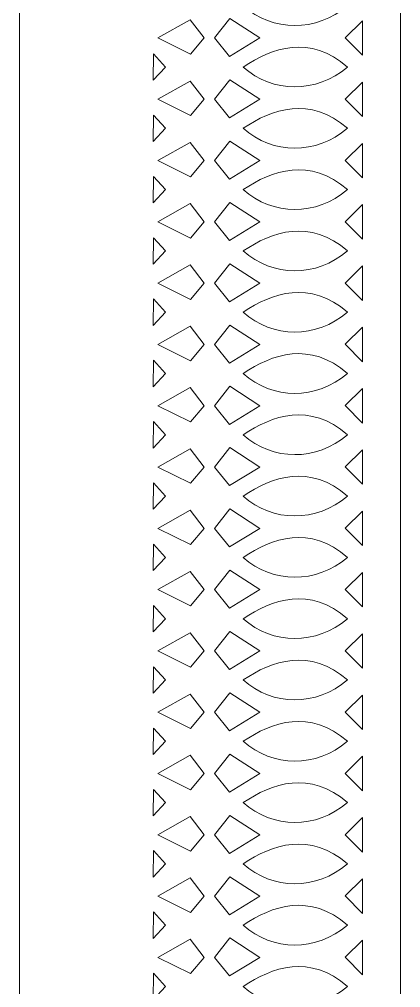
# Model space of a CAD drawing. Header units: millimetres. Extents: x -3527 to 3527, y -2807 to 2334.
# Drawn here: x -2659 to -2459, y 685 to 1194 of the extents above; entities that cross this region are included whole.
import ezdxf

# ---------------------------------------------------------------- set-up
doc = ezdxf.new("R2010")
doc.units = ezdxf.units.MM
doc.header["$MEASUREMENT"] = 0
doc.layers.add('Katman 1', color=7, linetype='Continuous')

msp = doc.modelspace()

# ---------------------------------------------------------------- linework, layer by layer
at = {"layer": 'Katman 1', "color": 250, "lineweight": 20}
for points in [[(-2659.182, -200.6426), (-2659.182, -200.6426), (-2659.182, 1699.3565), (-2659.182, 1699.3565)], [(-2459.182, -200.6426), (-2459.182, -200.6426), (-2459.182, 1699.3565), (-2459.182, 1699.3565)]]:
    msp.add_open_spline(points, degree=3, dxfattribs=at)
for points, knots in [([(-2541.8035, 1200.805), (-2526.5472, 1210.9882), (-2506.8713, 1217.9917), (-2486.9945, 1200.805), (-2503.4479, 1186.8273), (-2526.2836, 1186.9858), (-2541.8035, 1200.805)], [0, 0, 0, 0, 0.5, 0.5, 0.5, 1, 1, 1, 1]), ([(-2586.4895, 1183.8601), (-2586.4895, 1183.8601), (-2569.5835, 1193.4358), (-2569.5835, 1193.4358), (-2569.5835, 1193.4358), (-2562.305, 1183.8601), (-2562.305, 1183.8601), (-2562.305, 1183.8601), (-2569.3553, 1175.3479), (-2569.3553, 1175.3479), (-2569.3553, 1175.3479), (-2586.4895, 1183.8601), (-2586.4895, 1183.8601)], [0, 0, 0, 0, 0.25, 0.25, 0.25, 0.5, 0.5, 0.5, 0.75, 0.75, 0.75, 1, 1, 1, 1]), ([(-2556.8126, 1183.8601), (-2556.8126, 1183.8601), (-2548.7979, 1194.077), (-2548.7979, 1194.077), (-2548.7979, 1194.077), (-2533.05, 1183.8601), (-2533.05, 1183.8601), (-2533.05, 1183.8601), (-2548.9644, 1174.1064), (-2548.9644, 1174.1064), (-2548.9644, 1174.1064), (-2556.8126, 1183.8601), (-2556.8126, 1183.8601)], [0, 0, 0, 0, 0.25, 0.25, 0.25, 0.5, 0.5, 0.5, 0.75, 0.75, 0.75, 1, 1, 1, 1]), ([(-2488.2468, 1183.9466), (-2488.2468, 1183.9466), (-2479.182, 1192.9181), (-2479.182, 1192.9181), (-2479.182, 1192.9181), (-2479.182, 1174.8026), (-2479.182, 1174.8026), (-2479.182, 1174.8026), (-2488.2468, 1183.9466), (-2488.2468, 1183.9466)], [0, 0, 0, 0, 0.33333333, 0.33333333, 0.33333333, 0.66666667, 0.66666667, 0.66666667, 1, 1, 1, 1]), ([(-2541.8035, 1168.6069), (-2526.5472, 1178.7901), (-2506.8713, 1185.7935), (-2486.9945, 1168.6069), (-2503.4479, 1154.6291), (-2526.2836, 1154.7876), (-2541.8035, 1168.6069)], [0, 0, 0, 0, 0.5, 0.5, 0.5, 1, 1, 1, 1]), ([(-2588.7514, 1175.5592), (-2588.7514, 1175.5592), (-2589.058, 1161.6555), (-2589.058, 1161.6555), (-2589.058, 1161.6555), (-2582.5913, 1168.6035), (-2582.5913, 1168.6035), (-2582.5913, 1168.6035), (-2588.7514, 1175.5592), (-2588.7514, 1175.5592)], [0, 0, 0, 0, 0.33333333, 0.33333333, 0.33333333, 0.66666667, 0.66666667, 0.66666667, 1, 1, 1, 1]), ([(-2586.4895, 1151.6619), (-2586.4895, 1151.6619), (-2569.5835, 1161.2377), (-2569.5835, 1161.2377), (-2569.5835, 1161.2377), (-2562.305, 1151.6619), (-2562.305, 1151.6619), (-2562.305, 1151.6619), (-2569.3553, 1143.1498), (-2569.3553, 1143.1498), (-2569.3553, 1143.1498), (-2586.4895, 1151.6619), (-2586.4895, 1151.6619)], [0, 0, 0, 0, 0.25, 0.25, 0.25, 0.5, 0.5, 0.5, 0.75, 0.75, 0.75, 1, 1, 1, 1]), ([(-2556.8126, 1151.6619), (-2556.8126, 1151.6619), (-2548.7979, 1161.8789), (-2548.7979, 1161.8789), (-2548.7979, 1161.8789), (-2533.05, 1151.6619), (-2533.05, 1151.6619), (-2533.05, 1151.6619), (-2548.9644, 1141.9082), (-2548.9644, 1141.9082), (-2548.9644, 1141.9082), (-2556.8126, 1151.6619), (-2556.8126, 1151.6619)], [0, 0, 0, 0, 0.25, 0.25, 0.25, 0.5, 0.5, 0.5, 0.75, 0.75, 0.75, 1, 1, 1, 1]), ([(-2488.2468, 1151.7485), (-2488.2468, 1151.7485), (-2479.182, 1160.7199), (-2479.182, 1160.7199), (-2479.182, 1160.7199), (-2479.182, 1142.6044), (-2479.182, 1142.6044), (-2479.182, 1142.6044), (-2488.2468, 1151.7485), (-2488.2468, 1151.7485)], [0, 0, 0, 0, 0.33333333, 0.33333333, 0.33333333, 0.66666667, 0.66666667, 0.66666667, 1, 1, 1, 1]), ([(-2541.8035, 1136.4087), (-2526.5472, 1146.5919), (-2506.8713, 1153.5953), (-2486.9945, 1136.4087), (-2503.4479, 1122.4309), (-2526.2836, 1122.5894), (-2541.8035, 1136.4087)], [0, 0, 0, 0, 0.5, 0.5, 0.5, 1, 1, 1, 1]), ([(-2588.7514, 1143.361), (-2588.7514, 1143.361), (-2589.058, 1129.4573), (-2589.058, 1129.4573), (-2589.058, 1129.4573), (-2582.5913, 1136.4053), (-2582.5913, 1136.4053), (-2582.5913, 1136.4053), (-2588.7514, 1143.361), (-2588.7514, 1143.361)], [0, 0, 0, 0, 0.33333333, 0.33333333, 0.33333333, 0.66666667, 0.66666667, 0.66666667, 1, 1, 1, 1]), ([(-2556.8126, 1119.4638), (-2556.8126, 1119.4638), (-2548.7979, 1129.6807), (-2548.7979, 1129.6807), (-2548.7979, 1129.6807), (-2533.05, 1119.4638), (-2533.05, 1119.4638), (-2533.05, 1119.4638), (-2548.9644, 1109.7101), (-2548.9644, 1109.7101), (-2548.9644, 1109.7101), (-2556.8126, 1119.4638), (-2556.8126, 1119.4638)], [0, 0, 0, 0, 0.25, 0.25, 0.25, 0.5, 0.5, 0.5, 0.75, 0.75, 0.75, 1, 1, 1, 1]), ([(-2586.4895, 1119.4638), (-2586.4895, 1119.4638), (-2569.5835, 1129.0395), (-2569.5835, 1129.0395), (-2569.5835, 1129.0395), (-2562.305, 1119.4638), (-2562.305, 1119.4638), (-2562.305, 1119.4638), (-2569.3553, 1110.9516), (-2569.3553, 1110.9516), (-2569.3553, 1110.9516), (-2586.4895, 1119.4638), (-2586.4895, 1119.4638)], [0, 0, 0, 0, 0.25, 0.25, 0.25, 0.5, 0.5, 0.5, 0.75, 0.75, 0.75, 1, 1, 1, 1]), ([(-2488.2468, 1119.5503), (-2488.2468, 1119.5503), (-2479.182, 1128.5218), (-2479.182, 1128.5218), (-2479.182, 1128.5218), (-2479.182, 1110.4063), (-2479.182, 1110.4063), (-2479.182, 1110.4063), (-2488.2468, 1119.5503), (-2488.2468, 1119.5503)], [0, 0, 0, 0, 0.33333333, 0.33333333, 0.33333333, 0.66666667, 0.66666667, 0.66666667, 1, 1, 1, 1]), ([(-2541.8035, 1104.2105), (-2526.5472, 1114.3937), (-2506.8713, 1121.3972), (-2486.9945, 1104.2105), (-2503.4479, 1090.2328), (-2526.2836, 1090.3913), (-2541.8035, 1104.2105)], [0, 0, 0, 0, 0.5, 0.5, 0.5, 1, 1, 1, 1]), ([(-2588.7514, 1111.1628), (-2588.7514, 1111.1628), (-2589.058, 1097.2592), (-2589.058, 1097.2592), (-2589.058, 1097.2592), (-2582.5913, 1104.2071), (-2582.5913, 1104.2071), (-2582.5913, 1104.2071), (-2588.7514, 1111.1628), (-2588.7514, 1111.1628)], [0, 0, 0, 0, 0.33333333, 0.33333333, 0.33333333, 0.66666667, 0.66666667, 0.66666667, 1, 1, 1, 1]), ([(-2586.4895, 1087.2656), (-2586.4895, 1087.2656), (-2569.5835, 1096.8413), (-2569.5835, 1096.8413), (-2569.5835, 1096.8413), (-2562.305, 1087.2656), (-2562.305, 1087.2656), (-2562.305, 1087.2656), (-2569.3553, 1078.7534), (-2569.3553, 1078.7534), (-2569.3553, 1078.7534), (-2586.4895, 1087.2656), (-2586.4895, 1087.2656)], [0, 0, 0, 0, 0.25, 0.25, 0.25, 0.5, 0.5, 0.5, 0.75, 0.75, 0.75, 1, 1, 1, 1]), ([(-2556.8126, 1087.2656), (-2556.8126, 1087.2656), (-2548.7979, 1097.4825), (-2548.7979, 1097.4825), (-2548.7979, 1097.4825), (-2533.05, 1087.2656), (-2533.05, 1087.2656), (-2533.05, 1087.2656), (-2548.9644, 1077.5119), (-2548.9644, 1077.5119), (-2548.9644, 1077.5119), (-2556.8126, 1087.2656), (-2556.8126, 1087.2656)], [0, 0, 0, 0, 0.25, 0.25, 0.25, 0.5, 0.5, 0.5, 0.75, 0.75, 0.75, 1, 1, 1, 1]), ([(-2488.2468, 1087.3521), (-2488.2468, 1087.3521), (-2479.182, 1096.3236), (-2479.182, 1096.3236), (-2479.182, 1096.3236), (-2479.182, 1078.2081), (-2479.182, 1078.2081), (-2479.182, 1078.2081), (-2488.2468, 1087.3521), (-2488.2468, 1087.3521)], [0, 0, 0, 0, 0.33333333, 0.33333333, 0.33333333, 0.66666667, 0.66666667, 0.66666667, 1, 1, 1, 1]), ([(-2541.8035, 1072.0124), (-2526.5472, 1082.1955), (-2506.8713, 1089.199), (-2486.9945, 1072.0124), (-2503.4479, 1058.0346), (-2526.2836, 1058.1931), (-2541.8035, 1072.0124)], [0, 0, 0, 0, 0.5, 0.5, 0.5, 1, 1, 1, 1]), ([(-2588.7514, 1078.9647), (-2588.7514, 1078.9647), (-2589.058, 1065.061), (-2589.058, 1065.061), (-2589.058, 1065.061), (-2582.5913, 1072.0089), (-2582.5913, 1072.0089), (-2582.5913, 1072.0089), (-2588.7514, 1078.9647), (-2588.7514, 1078.9647)], [0, 0, 0, 0, 0.33333333, 0.33333333, 0.33333333, 0.66666667, 0.66666667, 0.66666667, 1, 1, 1, 1]), ([(-2586.4895, 1055.0674), (-2586.4895, 1055.0674), (-2569.5835, 1064.6432), (-2569.5835, 1064.6432), (-2569.5835, 1064.6432), (-2562.305, 1055.0674), (-2562.305, 1055.0674), (-2562.305, 1055.0674), (-2569.3553, 1046.5552), (-2569.3553, 1046.5552), (-2569.3553, 1046.5552), (-2586.4895, 1055.0674), (-2586.4895, 1055.0674)], [0, 0, 0, 0, 0.25, 0.25, 0.25, 0.5, 0.5, 0.5, 0.75, 0.75, 0.75, 1, 1, 1, 1]), ([(-2556.8126, 1055.0674), (-2556.8126, 1055.0674), (-2548.7979, 1065.2844), (-2548.7979, 1065.2844), (-2548.7979, 1065.2844), (-2533.05, 1055.0674), (-2533.05, 1055.0674), (-2533.05, 1055.0674), (-2548.9644, 1045.3137), (-2548.9644, 1045.3137), (-2548.9644, 1045.3137), (-2556.8126, 1055.0674), (-2556.8126, 1055.0674)], [0, 0, 0, 0, 0.25, 0.25, 0.25, 0.5, 0.5, 0.5, 0.75, 0.75, 0.75, 1, 1, 1, 1]), ([(-2488.2468, 1055.154), (-2488.2468, 1055.154), (-2479.182, 1064.1254), (-2479.182, 1064.1254), (-2479.182, 1064.1254), (-2479.182, 1046.0099), (-2479.182, 1046.0099), (-2479.182, 1046.0099), (-2488.2468, 1055.154), (-2488.2468, 1055.154)], [0, 0, 0, 0, 0.33333333, 0.33333333, 0.33333333, 0.66666667, 0.66666667, 0.66666667, 1, 1, 1, 1]), ([(-2541.8035, 1039.8142), (-2526.5472, 1049.9974), (-2506.8713, 1057.0008), (-2486.9945, 1039.8142), (-2503.4479, 1025.8364), (-2526.2836, 1025.9949), (-2541.8035, 1039.8142)], [0, 0, 0, 0, 0.5, 0.5, 0.5, 1, 1, 1, 1]), ([(-2588.7514, 1046.7665), (-2588.7514, 1046.7665), (-2589.058, 1032.8628), (-2589.058, 1032.8628), (-2589.058, 1032.8628), (-2582.5913, 1039.8108), (-2582.5913, 1039.8108), (-2582.5913, 1039.8108), (-2588.7514, 1046.7665), (-2588.7514, 1046.7665)], [0, 0, 0, 0, 0.33333333, 0.33333333, 0.33333333, 0.66666667, 0.66666667, 0.66666667, 1, 1, 1, 1]), ([(-2556.8126, 1022.8693), (-2556.8126, 1022.8693), (-2548.7979, 1033.0862), (-2548.7979, 1033.0862), (-2548.7979, 1033.0862), (-2533.05, 1022.8693), (-2533.05, 1022.8693), (-2533.05, 1022.8693), (-2548.9644, 1013.1156), (-2548.9644, 1013.1156), (-2548.9644, 1013.1156), (-2556.8126, 1022.8693), (-2556.8126, 1022.8693)], [0, 0, 0, 0, 0.25, 0.25, 0.25, 0.5, 0.5, 0.5, 0.75, 0.75, 0.75, 1, 1, 1, 1]), ([(-2586.4895, 1022.8693), (-2586.4895, 1022.8693), (-2569.5835, 1032.445), (-2569.5835, 1032.445), (-2569.5835, 1032.445), (-2562.305, 1022.8693), (-2562.305, 1022.8693), (-2562.305, 1022.8693), (-2569.3553, 1014.3571), (-2569.3553, 1014.3571), (-2569.3553, 1014.3571), (-2586.4895, 1022.8693), (-2586.4895, 1022.8693)], [0, 0, 0, 0, 0.25, 0.25, 0.25, 0.5, 0.5, 0.5, 0.75, 0.75, 0.75, 1, 1, 1, 1]), ([(-2488.2468, 1022.9558), (-2488.2468, 1022.9558), (-2479.182, 1031.9273), (-2479.182, 1031.9273), (-2479.182, 1031.9273), (-2479.182, 1013.8118), (-2479.182, 1013.8118), (-2479.182, 1013.8118), (-2488.2468, 1022.9558), (-2488.2468, 1022.9558)], [0, 0, 0, 0, 0.33333333, 0.33333333, 0.33333333, 0.66666667, 0.66666667, 0.66666667, 1, 1, 1, 1]), ([(-2541.8035, 1007.616), (-2526.5472, 1017.7992), (-2506.8713, 1024.8026), (-2486.9945, 1007.616), (-2503.4479, 993.6382), (-2526.2836, 993.7967), (-2541.8035, 1007.616)], [0, 0, 0, 0, 0.5, 0.5, 0.5, 1, 1, 1, 1]), ([(-2588.7514, 1014.5683), (-2588.7514, 1014.5683), (-2589.058, 1000.6646), (-2589.058, 1000.6646), (-2589.058, 1000.6646), (-2582.5913, 1007.6126), (-2582.5913, 1007.6126), (-2582.5913, 1007.6126), (-2588.7514, 1014.5683), (-2588.7514, 1014.5683)], [0, 0, 0, 0, 0.33333333, 0.33333333, 0.33333333, 0.66666667, 0.66666667, 0.66666667, 1, 1, 1, 1]), ([(-2586.4895, 990.6711), (-2586.4895, 990.6711), (-2569.5835, 1000.2468), (-2569.5835, 1000.2468), (-2569.5835, 1000.2468), (-2562.305, 990.6711), (-2562.305, 990.6711), (-2562.305, 990.6711), (-2569.3553, 982.1589), (-2569.3553, 982.1589), (-2569.3553, 982.1589), (-2586.4895, 990.6711), (-2586.4895, 990.6711)], [0, 0, 0, 0, 0.25, 0.25, 0.25, 0.5, 0.5, 0.5, 0.75, 0.75, 0.75, 1, 1, 1, 1]), ([(-2556.8126, 990.6711), (-2556.8126, 990.6711), (-2548.7979, 1000.888), (-2548.7979, 1000.888), (-2548.7979, 1000.888), (-2533.05, 990.6711), (-2533.05, 990.6711), (-2533.05, 990.6711), (-2548.9644, 980.9174), (-2548.9644, 980.9174), (-2548.9644, 980.9174), (-2556.8126, 990.6711), (-2556.8126, 990.6711)], [0, 0, 0, 0, 0.25, 0.25, 0.25, 0.5, 0.5, 0.5, 0.75, 0.75, 0.75, 1, 1, 1, 1]), ([(-2488.2468, 990.7576), (-2488.2468, 990.7576), (-2479.182, 999.7291), (-2479.182, 999.7291), (-2479.182, 999.7291), (-2479.182, 981.6136), (-2479.182, 981.6136), (-2479.182, 981.6136), (-2488.2468, 990.7576), (-2488.2468, 990.7576)], [0, 0, 0, 0, 0.33333333, 0.33333333, 0.33333333, 0.66666667, 0.66666667, 0.66666667, 1, 1, 1, 1]), ([(-2541.8035, 975.4178), (-2526.5472, 985.601), (-2506.8713, 992.6045), (-2486.9945, 975.4179), (-2503.4479, 961.4401), (-2526.2836, 961.5986), (-2541.8035, 975.4178)], [0, 0, 0, 0, 0.5, 0.5, 0.5, 1, 1, 1, 1]), ([(-2588.7514, 982.3702), (-2588.7514, 982.3702), (-2589.058, 968.4665), (-2589.058, 968.4665), (-2589.058, 968.4665), (-2582.5913, 975.4144), (-2582.5913, 975.4144), (-2582.5913, 975.4144), (-2588.7514, 982.3702), (-2588.7514, 982.3702)], [0, 0, 0, 0, 0.33333333, 0.33333333, 0.33333333, 0.66666667, 0.66666667, 0.66666667, 1, 1, 1, 1]), ([(-2586.4895, 958.4729), (-2586.4895, 958.4729), (-2569.5835, 968.0487), (-2569.5835, 968.0487), (-2569.5835, 968.0487), (-2562.305, 958.4729), (-2562.305, 958.4729), (-2562.305, 958.4729), (-2569.3553, 949.9607), (-2569.3553, 949.9607), (-2569.3553, 949.9607), (-2586.4895, 958.4729), (-2586.4895, 958.4729)], [0, 0, 0, 0, 0.25, 0.25, 0.25, 0.5, 0.5, 0.5, 0.75, 0.75, 0.75, 1, 1, 1, 1]), ([(-2556.8126, 958.4729), (-2556.8126, 958.4729), (-2548.7979, 968.6899), (-2548.7979, 968.6899), (-2548.7979, 968.6899), (-2533.05, 958.4729), (-2533.05, 958.4729), (-2533.05, 958.4729), (-2548.9644, 948.7192), (-2548.9644, 948.7192), (-2548.9644, 948.7192), (-2556.8126, 958.4729), (-2556.8126, 958.4729)], [0, 0, 0, 0, 0.25, 0.25, 0.25, 0.5, 0.5, 0.5, 0.75, 0.75, 0.75, 1, 1, 1, 1]), ([(-2488.2468, 958.5594), (-2488.2468, 958.5594), (-2479.182, 967.5309), (-2479.182, 967.5309), (-2479.182, 967.5309), (-2479.182, 949.4154), (-2479.182, 949.4154), (-2479.182, 949.4154), (-2488.2468, 958.5594), (-2488.2468, 958.5594)], [0, 0, 0, 0, 0.33333333, 0.33333333, 0.33333333, 0.66666667, 0.66666667, 0.66666667, 1, 1, 1, 1]), ([(-2541.8035, 943.2197), (-2526.5472, 953.4029), (-2506.8713, 960.4063), (-2486.9945, 943.2197), (-2503.4479, 929.2419), (-2526.2836, 929.4004), (-2541.8035, 943.2197)], [0, 0, 0, 0, 0.5, 0.5, 0.5, 1, 1, 1, 1]), ([(-2588.7514, 950.172), (-2588.7514, 950.172), (-2589.058, 936.2683), (-2589.058, 936.2683), (-2589.058, 936.2683), (-2582.5913, 943.2163), (-2582.5913, 943.2163), (-2582.5913, 943.2163), (-2588.7514, 950.172), (-2588.7514, 950.172)], [0, 0, 0, 0, 0.33333333, 0.33333333, 0.33333333, 0.66666667, 0.66666667, 0.66666667, 1, 1, 1, 1]), ([(-2556.8126, 926.2748), (-2556.8126, 926.2748), (-2548.7979, 936.4917), (-2548.7979, 936.4917), (-2548.7979, 936.4917), (-2533.05, 926.2748), (-2533.05, 926.2748), (-2533.05, 926.2748), (-2548.9644, 916.5211), (-2548.9644, 916.5211), (-2548.9644, 916.5211), (-2556.8126, 926.2748), (-2556.8126, 926.2748)], [0, 0, 0, 0, 0.25, 0.25, 0.25, 0.5, 0.5, 0.5, 0.75, 0.75, 0.75, 1, 1, 1, 1]), ([(-2586.4895, 926.2748), (-2586.4895, 926.2748), (-2569.5835, 935.8505), (-2569.5835, 935.8505), (-2569.5835, 935.8505), (-2562.305, 926.2748), (-2562.305, 926.2748), (-2562.305, 926.2748), (-2569.3553, 917.7626), (-2569.3553, 917.7626), (-2569.3553, 917.7626), (-2586.4895, 926.2748), (-2586.4895, 926.2748)], [0, 0, 0, 0, 0.25, 0.25, 0.25, 0.5, 0.5, 0.5, 0.75, 0.75, 0.75, 1, 1, 1, 1]), ([(-2488.2468, 926.3613), (-2488.2468, 926.3613), (-2479.182, 935.3328), (-2479.182, 935.3328), (-2479.182, 935.3328), (-2479.182, 917.2172), (-2479.182, 917.2172), (-2479.182, 917.2172), (-2488.2468, 926.3613), (-2488.2468, 926.3613)], [0, 0, 0, 0, 0.33333333, 0.33333333, 0.33333333, 0.66666667, 0.66666667, 0.66666667, 1, 1, 1, 1]), ([(-2541.8035, 911.0215), (-2526.5472, 921.2047), (-2506.8713, 928.2081), (-2486.9945, 911.0215), (-2503.4479, 897.0437), (-2526.2836, 897.2022), (-2541.8035, 911.0215)], [0, 0, 0, 0, 0.5, 0.5, 0.5, 1, 1, 1, 1]), ([(-2588.7514, 917.9738), (-2588.7514, 917.9738), (-2589.058, 904.0701), (-2589.058, 904.0701), (-2589.058, 904.0701), (-2582.5913, 911.0181), (-2582.5913, 911.0181), (-2582.5913, 911.0181), (-2588.7514, 917.9738), (-2588.7514, 917.9738)], [0, 0, 0, 0, 0.33333333, 0.33333333, 0.33333333, 0.66666667, 0.66666667, 0.66666667, 1, 1, 1, 1]), ([(-2586.4895, 894.0766), (-2586.4895, 894.0766), (-2569.5835, 903.6523), (-2569.5835, 903.6523), (-2569.5835, 903.6523), (-2562.305, 894.0766), (-2562.305, 894.0766), (-2562.305, 894.0766), (-2569.3553, 885.5644), (-2569.3553, 885.5644), (-2569.3553, 885.5644), (-2586.4895, 894.0766), (-2586.4895, 894.0766)], [0, 0, 0, 0, 0.25, 0.25, 0.25, 0.5, 0.5, 0.5, 0.75, 0.75, 0.75, 1, 1, 1, 1]), ([(-2556.8126, 894.0766), (-2556.8126, 894.0766), (-2548.7979, 904.2935), (-2548.7979, 904.2935), (-2548.7979, 904.2935), (-2533.05, 894.0766), (-2533.05, 894.0766), (-2533.05, 894.0766), (-2548.9644, 884.3229), (-2548.9644, 884.3229), (-2548.9644, 884.3229), (-2556.8126, 894.0766), (-2556.8126, 894.0766)], [0, 0, 0, 0, 0.25, 0.25, 0.25, 0.5, 0.5, 0.5, 0.75, 0.75, 0.75, 1, 1, 1, 1]), ([(-2488.2468, 894.1631), (-2488.2468, 894.1631), (-2479.182, 903.1346), (-2479.182, 903.1346), (-2479.182, 903.1346), (-2479.182, 885.0191), (-2479.182, 885.0191), (-2479.182, 885.0191), (-2488.2468, 894.1631), (-2488.2468, 894.1631)], [0, 0, 0, 0, 0.33333333, 0.33333333, 0.33333333, 0.66666667, 0.66666667, 0.66666667, 1, 1, 1, 1]), ([(-2541.8035, 878.8233), (-2526.5472, 889.0065), (-2506.8713, 896.01), (-2486.9945, 878.8233), (-2503.4479, 864.8456), (-2526.2836, 865.0041), (-2541.8035, 878.8233)], [0, 0, 0, 0, 0.5, 0.5, 0.5, 1, 1, 1, 1]), ([(-2588.7514, 885.7756), (-2588.7514, 885.7756), (-2589.058, 871.872), (-2589.058, 871.872), (-2589.058, 871.872), (-2582.5913, 878.8199), (-2582.5913, 878.8199), (-2582.5913, 878.8199), (-2588.7514, 885.7756), (-2588.7514, 885.7756)], [0, 0, 0, 0, 0.33333333, 0.33333333, 0.33333333, 0.66666667, 0.66666667, 0.66666667, 1, 1, 1, 1]), ([(-2586.4895, 861.8784), (-2586.4895, 861.8784), (-2569.5835, 871.4541), (-2569.5835, 871.4541), (-2569.5835, 871.4541), (-2562.305, 861.8784), (-2562.305, 861.8784), (-2562.305, 861.8784), (-2569.3553, 853.3662), (-2569.3553, 853.3662), (-2569.3553, 853.3662), (-2586.4895, 861.8784), (-2586.4895, 861.8784)], [0, 0, 0, 0, 0.25, 0.25, 0.25, 0.5, 0.5, 0.5, 0.75, 0.75, 0.75, 1, 1, 1, 1]), ([(-2556.8126, 861.8784), (-2556.8126, 861.8784), (-2548.7979, 872.0953), (-2548.7979, 872.0953), (-2548.7979, 872.0953), (-2533.05, 861.8784), (-2533.05, 861.8784), (-2533.05, 861.8784), (-2548.9644, 852.1247), (-2548.9644, 852.1247), (-2548.9644, 852.1247), (-2556.8126, 861.8784), (-2556.8126, 861.8784)], [0, 0, 0, 0, 0.25, 0.25, 0.25, 0.5, 0.5, 0.5, 0.75, 0.75, 0.75, 1, 1, 1, 1]), ([(-2488.2468, 861.9649), (-2488.2468, 861.9649), (-2479.182, 870.9364), (-2479.182, 870.9364), (-2479.182, 870.9364), (-2479.182, 852.8209), (-2479.182, 852.8209), (-2479.182, 852.8209), (-2488.2468, 861.9649), (-2488.2468, 861.9649)], [0, 0, 0, 0, 0.33333333, 0.33333333, 0.33333333, 0.66666667, 0.66666667, 0.66666667, 1, 1, 1, 1]), ([(-2541.8035, 846.6252), (-2526.5472, 856.8084), (-2506.8713, 863.8118), (-2486.9945, 846.6252), (-2503.4479, 832.6474), (-2526.2836, 832.8059), (-2541.8035, 846.6252)], [0, 0, 0, 0, 0.5, 0.5, 0.5, 1, 1, 1, 1]), ([(-2588.7514, 853.5775), (-2588.7514, 853.5775), (-2589.058, 839.6738), (-2589.058, 839.6738), (-2589.058, 839.6738), (-2582.5913, 846.6218), (-2582.5913, 846.6218), (-2582.5913, 846.6218), (-2588.7514, 853.5775), (-2588.7514, 853.5775)], [0, 0, 0, 0, 0.33333333, 0.33333333, 0.33333333, 0.66666667, 0.66666667, 0.66666667, 1, 1, 1, 1]), ([(-2586.4895, 829.6802), (-2586.4895, 829.6802), (-2569.5835, 839.256), (-2569.5835, 839.256), (-2569.5835, 839.256), (-2562.305, 829.6802), (-2562.305, 829.6802), (-2562.305, 829.6802), (-2569.3553, 821.1681), (-2569.3553, 821.1681), (-2569.3553, 821.1681), (-2586.4895, 829.6802), (-2586.4895, 829.6802)], [0, 0, 0, 0, 0.25, 0.25, 0.25, 0.5, 0.5, 0.5, 0.75, 0.75, 0.75, 1, 1, 1, 1]), ([(-2556.8126, 829.6802), (-2556.8126, 829.6802), (-2548.7979, 839.8972), (-2548.7979, 839.8972), (-2548.7979, 839.8972), (-2533.05, 829.6802), (-2533.05, 829.6802), (-2533.05, 829.6802), (-2548.9644, 819.9265), (-2548.9644, 819.9265), (-2548.9644, 819.9265), (-2556.8126, 829.6802), (-2556.8126, 829.6802)], [0, 0, 0, 0, 0.25, 0.25, 0.25, 0.5, 0.5, 0.5, 0.75, 0.75, 0.75, 1, 1, 1, 1]), ([(-2488.2468, 829.7668), (-2488.2468, 829.7668), (-2479.182, 838.7382), (-2479.182, 838.7382), (-2479.182, 838.7382), (-2479.182, 820.6227), (-2479.182, 820.6227), (-2479.182, 820.6227), (-2488.2468, 829.7668), (-2488.2468, 829.7668)], [0, 0, 0, 0, 0.33333333, 0.33333333, 0.33333333, 0.66666667, 0.66666667, 0.66666667, 1, 1, 1, 1]), ([(-2541.8035, 814.427), (-2526.5472, 824.6102), (-2506.8713, 831.6136), (-2486.9945, 814.427), (-2503.4479, 800.4492), (-2526.2836, 800.6077), (-2541.8035, 814.427)], [0, 0, 0, 0, 0.5, 0.5, 0.5, 1, 1, 1, 1]), ([(-2588.7514, 821.3793), (-2588.7514, 821.3793), (-2589.058, 807.4756), (-2589.058, 807.4756), (-2589.058, 807.4756), (-2582.5913, 814.4236), (-2582.5913, 814.4236), (-2582.5913, 814.4236), (-2588.7514, 821.3793), (-2588.7514, 821.3793)], [0, 0, 0, 0, 0.33333333, 0.33333333, 0.33333333, 0.66666667, 0.66666667, 0.66666667, 1, 1, 1, 1]), ([(-2586.4895, 797.4821), (-2586.4895, 797.4821), (-2569.5835, 807.0578), (-2569.5835, 807.0578), (-2569.5835, 807.0578), (-2562.305, 797.4821), (-2562.305, 797.4821), (-2562.305, 797.4821), (-2569.3553, 788.9699), (-2569.3553, 788.9699), (-2569.3553, 788.9699), (-2586.4895, 797.4821), (-2586.4895, 797.4821)], [0, 0, 0, 0, 0.25, 0.25, 0.25, 0.5, 0.5, 0.5, 0.75, 0.75, 0.75, 1, 1, 1, 1]), ([(-2556.8126, 797.4821), (-2556.8126, 797.4821), (-2548.7979, 807.699), (-2548.7979, 807.699), (-2548.7979, 807.699), (-2533.05, 797.4821), (-2533.05, 797.4821), (-2533.05, 797.4821), (-2548.9644, 787.7284), (-2548.9644, 787.7284), (-2548.9644, 787.7284), (-2556.8126, 797.4821), (-2556.8126, 797.4821)], [0, 0, 0, 0, 0.25, 0.25, 0.25, 0.5, 0.5, 0.5, 0.75, 0.75, 0.75, 1, 1, 1, 1]), ([(-2488.2468, 797.5686), (-2488.2468, 797.5686), (-2479.182, 806.5401), (-2479.182, 806.5401), (-2479.182, 806.5401), (-2479.182, 788.4246), (-2479.182, 788.4246), (-2479.182, 788.4246), (-2488.2468, 797.5686), (-2488.2468, 797.5686)], [0, 0, 0, 0, 0.33333333, 0.33333333, 0.33333333, 0.66666667, 0.66666667, 0.66666667, 1, 1, 1, 1]), ([(-2541.8035, 782.2288), (-2526.5472, 792.412), (-2506.8713, 799.4155), (-2486.9945, 782.2288), (-2503.4479, 768.2511), (-2526.2836, 768.4095), (-2541.8035, 782.2288)], [0, 0, 0, 0, 0.5, 0.5, 0.5, 1, 1, 1, 1]), ([(-2588.7514, 789.1811), (-2588.7514, 789.1811), (-2589.058, 775.2775), (-2589.058, 775.2775), (-2589.058, 775.2775), (-2582.5913, 782.2254), (-2582.5913, 782.2254), (-2582.5913, 782.2254), (-2588.7514, 789.1811), (-2588.7514, 789.1811)], [0, 0, 0, 0, 0.33333333, 0.33333333, 0.33333333, 0.66666667, 0.66666667, 0.66666667, 1, 1, 1, 1]), ([(-2586.4895, 765.2839), (-2586.4895, 765.2839), (-2569.5835, 774.8596), (-2569.5835, 774.8596), (-2569.5835, 774.8596), (-2562.305, 765.2839), (-2562.305, 765.2839), (-2562.305, 765.2839), (-2569.3553, 756.7717), (-2569.3553, 756.7717), (-2569.3553, 756.7717), (-2586.4895, 765.2839), (-2586.4895, 765.2839)], [0, 0, 0, 0, 0.25, 0.25, 0.25, 0.5, 0.5, 0.5, 0.75, 0.75, 0.75, 1, 1, 1, 1]), ([(-2556.8126, 765.2839), (-2556.8126, 765.2839), (-2548.7979, 775.5008), (-2548.7979, 775.5008), (-2548.7979, 775.5008), (-2533.05, 765.2839), (-2533.05, 765.2839), (-2533.05, 765.2839), (-2548.9644, 755.5302), (-2548.9644, 755.5302), (-2548.9644, 755.5302), (-2556.8126, 765.2839), (-2556.8126, 765.2839)], [0, 0, 0, 0, 0.25, 0.25, 0.25, 0.5, 0.5, 0.5, 0.75, 0.75, 0.75, 1, 1, 1, 1]), ([(-2488.2468, 765.3704), (-2488.2468, 765.3704), (-2479.182, 774.3419), (-2479.182, 774.3419), (-2479.182, 774.3419), (-2479.182, 756.2264), (-2479.182, 756.2264), (-2479.182, 756.2264), (-2488.2468, 765.3704), (-2488.2468, 765.3704)], [0, 0, 0, 0, 0.33333333, 0.33333333, 0.33333333, 0.66666667, 0.66666667, 0.66666667, 1, 1, 1, 1]), ([(-2541.8035, 750.0307), (-2526.5472, 760.2138), (-2506.8713, 767.2173), (-2486.9945, 750.0307), (-2503.4479, 736.0529), (-2526.2836, 736.2114), (-2541.8035, 750.0307)], [0, 0, 0, 0, 0.5, 0.5, 0.5, 1, 1, 1, 1]), ([(-2588.7514, 756.983), (-2588.7514, 756.983), (-2589.058, 743.0793), (-2589.058, 743.0793), (-2589.058, 743.0793), (-2582.5913, 750.0272), (-2582.5913, 750.0272), (-2582.5913, 750.0272), (-2588.7514, 756.983), (-2588.7514, 756.983)], [0, 0, 0, 0, 0.33333333, 0.33333333, 0.33333333, 0.66666667, 0.66666667, 0.66666667, 1, 1, 1, 1]), ([(-2586.4895, 733.0857), (-2586.4895, 733.0857), (-2569.5835, 742.6615), (-2569.5835, 742.6615), (-2569.5835, 742.6615), (-2562.305, 733.0857), (-2562.305, 733.0857), (-2562.305, 733.0857), (-2569.3553, 724.5735), (-2569.3553, 724.5735), (-2569.3553, 724.5735), (-2586.4895, 733.0857), (-2586.4895, 733.0857)], [0, 0, 0, 0, 0.25, 0.25, 0.25, 0.5, 0.5, 0.5, 0.75, 0.75, 0.75, 1, 1, 1, 1]), ([(-2556.8126, 733.0857), (-2556.8126, 733.0857), (-2548.7979, 743.3027), (-2548.7979, 743.3027), (-2548.7979, 743.3027), (-2533.05, 733.0857), (-2533.05, 733.0857), (-2533.05, 733.0857), (-2548.9644, 723.332), (-2548.9644, 723.332), (-2548.9644, 723.332), (-2556.8126, 733.0857), (-2556.8126, 733.0857)], [0, 0, 0, 0, 0.25, 0.25, 0.25, 0.5, 0.5, 0.5, 0.75, 0.75, 0.75, 1, 1, 1, 1]), ([(-2488.2468, 733.1722), (-2488.2468, 733.1722), (-2479.182, 742.1437), (-2479.182, 742.1437), (-2479.182, 742.1437), (-2479.182, 724.0282), (-2479.182, 724.0282), (-2479.182, 724.0282), (-2488.2468, 733.1722), (-2488.2468, 733.1722)], [0, 0, 0, 0, 0.33333333, 0.33333333, 0.33333333, 0.66666667, 0.66666667, 0.66666667, 1, 1, 1, 1]), ([(-2541.8035, 717.8325), (-2526.5472, 728.0157), (-2506.8713, 735.0191), (-2486.9945, 717.8325), (-2503.4479, 703.8547), (-2526.2836, 704.0132), (-2541.8035, 717.8325)], [0, 0, 0, 0, 0.5, 0.5, 0.5, 1, 1, 1, 1]), ([(-2588.7514, 724.7848), (-2588.7514, 724.7848), (-2589.058, 710.8811), (-2589.058, 710.8811), (-2589.058, 710.8811), (-2582.5913, 717.8291), (-2582.5913, 717.8291), (-2582.5913, 717.8291), (-2588.7514, 724.7848), (-2588.7514, 724.7848)], [0, 0, 0, 0, 0.33333333, 0.33333333, 0.33333333, 0.66666667, 0.66666667, 0.66666667, 1, 1, 1, 1]), ([(-2586.4895, 700.8876), (-2586.4895, 700.8876), (-2569.5835, 710.4633), (-2569.5835, 710.4633), (-2569.5835, 710.4633), (-2562.305, 700.8876), (-2562.305, 700.8876), (-2562.305, 700.8876), (-2569.3553, 692.3754), (-2569.3553, 692.3754), (-2569.3553, 692.3754), (-2586.4895, 700.8876), (-2586.4895, 700.8876)], [0, 0, 0, 0, 0.25, 0.25, 0.25, 0.5, 0.5, 0.5, 0.75, 0.75, 0.75, 1, 1, 1, 1]), ([(-2556.8126, 700.8876), (-2556.8126, 700.8876), (-2548.7979, 711.1045), (-2548.7979, 711.1045), (-2548.7979, 711.1045), (-2533.05, 700.8876), (-2533.05, 700.8876), (-2533.05, 700.8876), (-2548.9644, 691.1339), (-2548.9644, 691.1339), (-2548.9644, 691.1339), (-2556.8126, 700.8876), (-2556.8126, 700.8876)], [0, 0, 0, 0, 0.25, 0.25, 0.25, 0.5, 0.5, 0.5, 0.75, 0.75, 0.75, 1, 1, 1, 1]), ([(-2488.2468, 700.9741), (-2488.2468, 700.9741), (-2479.182, 709.9456), (-2479.182, 709.9456), (-2479.182, 709.9456), (-2479.182, 691.8301), (-2479.182, 691.8301), (-2479.182, 691.8301), (-2488.2468, 700.9741), (-2488.2468, 700.9741)], [0, 0, 0, 0, 0.33333333, 0.33333333, 0.33333333, 0.66666667, 0.66666667, 0.66666667, 1, 1, 1, 1]), ([(-2541.8035, 685.6343), (-2526.5472, 695.8175), (-2506.8713, 702.8209), (-2486.9945, 685.6343), (-2503.4479, 671.6565), (-2526.2836, 671.815), (-2541.8035, 685.6343)], [0, 0, 0, 0, 0.5, 0.5, 0.5, 1, 1, 1, 1]), ([(-2588.7514, 692.5866), (-2588.7514, 692.5866), (-2589.058, 678.6829), (-2589.058, 678.6829), (-2589.058, 678.6829), (-2582.5913, 685.6309), (-2582.5913, 685.6309), (-2582.5913, 685.6309), (-2588.7514, 692.5866), (-2588.7514, 692.5866)], [0, 0, 0, 0, 0.33333333, 0.33333333, 0.33333333, 0.66666667, 0.66666667, 0.66666667, 1, 1, 1, 1])]:
    msp.add_open_spline(points, degree=3, knots=knots, dxfattribs=at)

doc.saveas('drawing.dxf')
